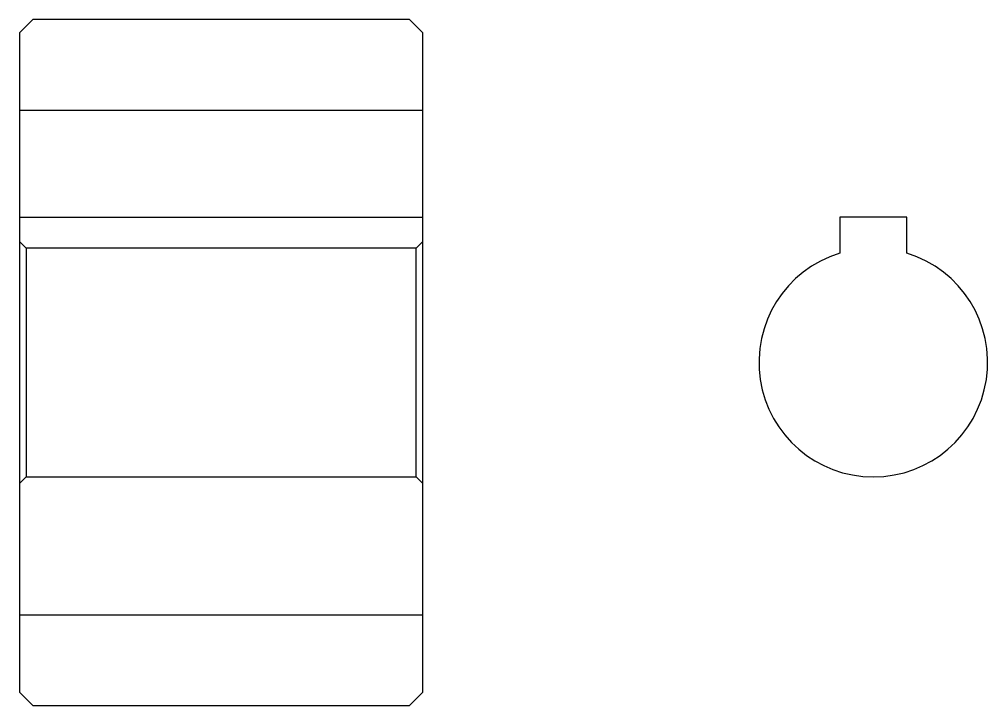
# Model space of a CAD drawing. Header units: metres. Extents: x 33 to 105, y 13.9 to 64.9.
import ezdxf

# ---------------------------------------------------------------- set-up
doc = ezdxf.new("R2010")
doc.units = ezdxf.units.M

msp = doc.modelspace()

# ---------------------------------------------------------------- linework, layer by layer
at = {"color": 4}
for p, q in [((33, 58.125), (63, 58.125)), ((33, 50.174999), (63, 50.174999)), ((63, 48.375), (62.5, 47.875)), ((33, 30.375), (33.5, 30.875)), ((63, 30.375), (62.5, 30.875)), ((33, 20.625), (63, 20.625))]:
    msp.add_line(p, q, dxfattribs=at)
for points in [[(33, 30.375), (33, 14.875), (34, 13.875), (62, 13.875), (63, 14.875), (63, 63.875), (62, 64.875), (34, 64.875), (33, 63.875), (33, 30.375)], [(99, 47.499039), (99, 50.174999), (94, 50.174999), (94, 47.499039)], [(33, 48.375), (33.5, 47.875), (33.5, 30.875), (62.5, 30.875), (62.5, 47.875), (33.5, 47.875)]]:
    msp.add_lwpolyline(points, dxfattribs=at)
msp.add_arc((96.5, 39.375), 8.5, 107.10463483, 72.89536517, dxfattribs=at)

doc.saveas('drawing.dxf')
